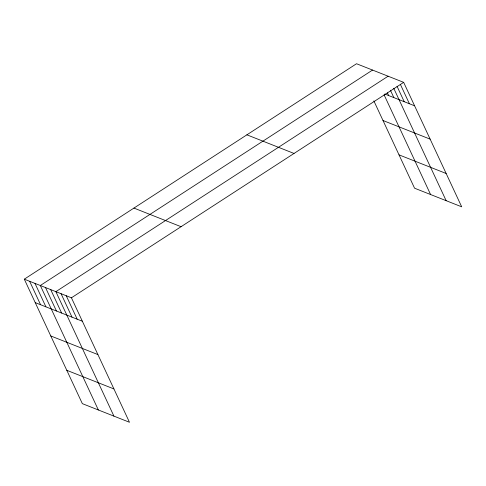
<?xml version="1.0" encoding="UTF-8"?>
<svg xmlns="http://www.w3.org/2000/svg" width="486" height="486" viewBox="0 0 486 486"><rect width="100%" height="100%" fill="white"/><g stroke="black" fill="none" stroke-linecap="round" stroke-linejoin="round"><path stroke-width="0.73" d="M24.3 279.177L71.43 297.797L129.47 422.267L82.341 403.647L24.3 279.177L356.53 63.733L403.659 82.353L461.7 206.823L414.57 188.204L373.862 100.906M372.549 70.063L40.326 285.507L98.366 409.977M388.107 76.211L55.878 291.649L113.918 416.119M71.43 297.797L403.659 82.353M384.778 94.023L414.588 105.796M383.004 120.516L430.134 139.136M399.024 154.864L446.154 173.484M246.894 134.829L294.024 153.448M133.936 208.081L181.065 226.701M35.229 302.62L82.365 321.24M50.781 335.96L97.911 354.58M66.795 370.308L113.924 388.928M400.349 84.327L409.406 103.749M397.038 86.295L404.224 101.702M393.727 88.264L446.148 200.682M390.416 90.238L393.854 97.607M387.421 92.881L388.666 95.56M384.092 94.819L430.59 194.534M66.248 295.749L77.177 319.193M61.066 293.696L71.995 317.139M50.696 289.601L61.625 313.045M45.508 287.554L56.443 310.997M34.986 283.399L45.915 306.842M29.64 281.285L40.575 304.728"/></g></svg>
